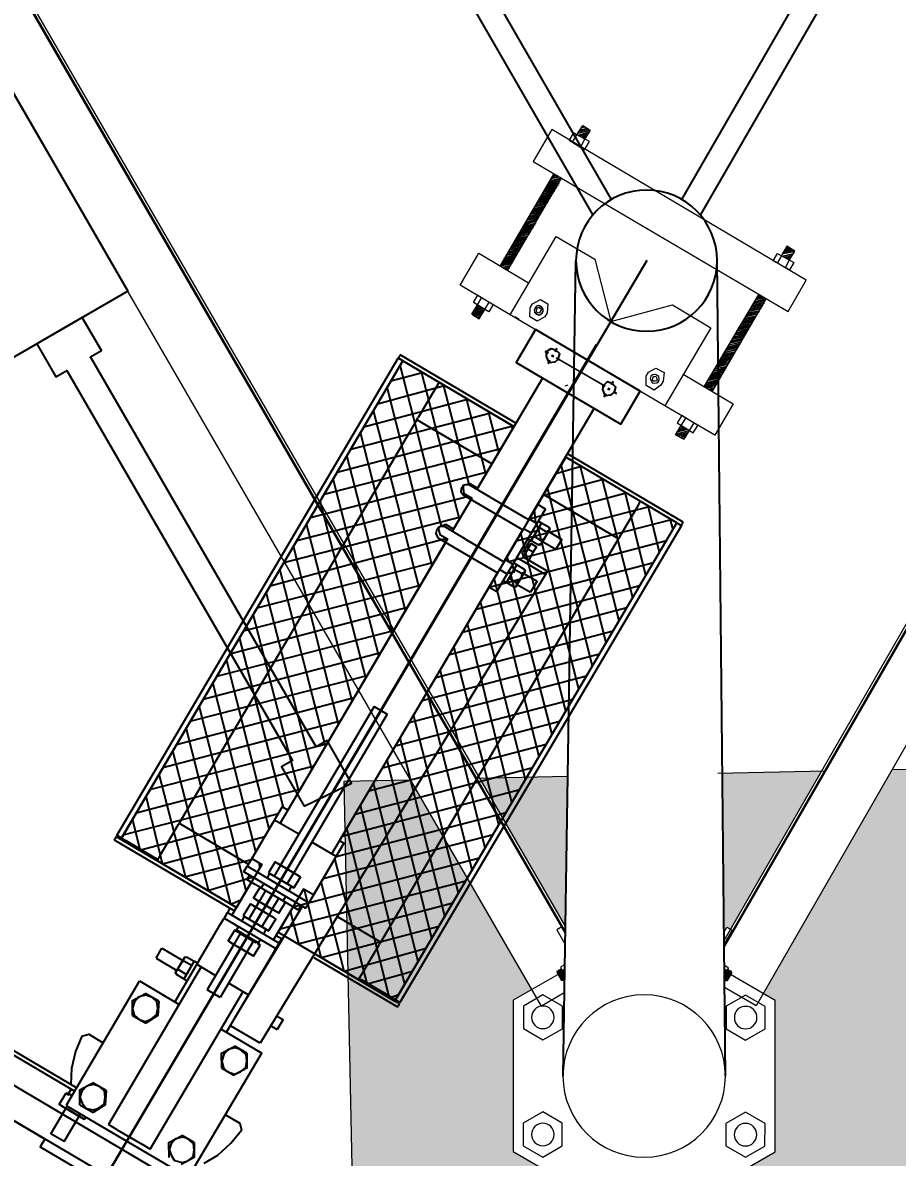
# Model space of a CAD drawing. Header units: millimetres. Extents: x 0 to 177, y -34 to 320.
# Drawn here: x 47.687 to 48.617, y -18.904 to -17.699 of the extents above; entities that cross this region are included whole.
import ezdxf
from ezdxf import colors
from ezdxf.entities.mleader import LeaderData, LeaderLine
from ezdxf.math import Vec2, Vec3

# ---------------------------------------------------------------- set-up
doc = ezdxf.new("R2010")
doc.units = ezdxf.units.MM
doc.header["$LTSCALE"] = 0.1
doc.linetypes.add('CENTER', pattern=[2, 1.25, -0.25, 0.25, -0.25])
doc.linetypes.add('HIDDEN', pattern=[9.525, 6.35, -3.175])
for name, color, linetype in [('8', 8, 'Continuous'), ('ASHURADOS', 7, 'Continuous'), ('FIBRA OPTICA AT&T', 5, 'Continuous'), ('PDF_Geometry', 5, 'Continuous'), ('titulos', 170, 'Continuous')]:
    doc.layers.add(name, color=color, linetype=linetype)
doc.styles.add('TEXTOS', font='romans.shx')

# ---------------------------------------------------------------- blocks, each defined once
blk = doc.blocks.new('TORREPLANTA')
at = {"layer": 'ASHURADOS', "ltscale": 0.1}
h = blk.add_hatch(dxfattribs=at)
h.set_pattern_fill('AR-CONC', color=8, scale=0.09)
h.paths.add_polyline_path([(29.1184, 102.616), (28.6219, 101.9887), (28.2103, 102.3144), (28.423, 102.4037), (28.4321, 102.3818), (28.6345, 102.3562), (28.7579, 102.5186), (28.6789, 102.7067), (28.4766, 102.7324), (28.4622, 102.7135), (28.283, 102.8496), (28.491, 103.1125), (28.7228, 102.9291)])
h.paths.add_polyline_path([(28.0145, 102.5104), (27.9946, 102.4852), (28.1403, 102.3699), (24.6681, 100.9118), (24.6664, 100.9095), (28.3445, 102.4541), (28.3455, 102.4517), (28.3664, 102.4605)])
h.paths.add_polyline_path([(28.3708, 102.6805), (28.3704, 102.6799), (28.3767, 102.6751), (28.1642, 102.6996), (28.2323, 102.7856)])
h.paths.add_polyline_path([(25.1861, 105.6157), (25.5817, 105.3026), (25.3835, 105.0522), (25.2069, 105.1863), (25.2212, 105.2052), (25.1422, 105.3933), (24.9399, 105.4189), (24.8165, 105.2565), (24.8954, 105.0684), (24.919, 105.0654), (24.8892, 104.8304), (24.4579, 105.1717), (24.9543, 105.7991)])
h.paths.add_polyline_path([(24.5451, 100.6329), (24.6681, 100.7957), (24.6569, 100.8222), (24.9577, 100.9486), (25.0285, 100.8926), (24.532, 100.2653), (23.9047, 100.7617), (24.4012, 101.389), (24.4484, 101.3516), (24.4047, 101.0064), (24.3862, 101.0087), (24.2632, 100.846), (24.3427, 100.6581)])
h.paths.add_polyline_path([(24.8847, 101.0064), (24.6719, 100.917), (24.7915, 101.0802)], flags=17)
h.paths.add_polyline_path([(24.628, 101.2095), (24.4969, 101.0402), (24.4979, 101.0481), (24.4923, 101.0488), (24.5232, 101.2925)], flags=17)
h.paths.add_polyline_path([(25.2677, 104.9059), (25.1918, 105.0944), (25.1992, 105.0888), (25.3324, 104.9877)], flags=17)
h.paths.add_polyline_path([(25.1208, 104.7203), (25.0852, 104.6753), (24.964, 104.7712), (24.9933, 105.0027), (24.994, 105.0027), (24.995, 105.0106)])
h = blk.add_hatch(dxfattribs=at)
h.set_pattern_fill('AR-CONC', color=8, scale=0.0005)
h.paths.add_polyline_path([(28.3509, 102.4627), (28.3424, 102.4591), (28.1367, 102.3727), (27.9946, 102.4852), (28.0145, 102.5104)])
h.paths.add_polyline_path([(24.8847, 101.0064), (24.6719, 100.917), (24.7915, 101.0802)], flags=17)
h.paths.add_polyline_path([(24.9577, 100.9486), (25.0285, 100.8926), (24.532, 100.2653), (23.9047, 100.7617), (24.4012, 101.389), (24.4484, 101.3516), (24.4047, 101.0064), (24.3862, 101.0087), (24.2632, 100.846), (24.3427, 100.6581), (24.5451, 100.6329), (24.6681, 100.7957), (24.6569, 100.8222)])
h.paths.add_polyline_path([(24.628, 101.2095), (24.4969, 101.0402), (24.4979, 101.0481), (24.4923, 101.0488), (24.5232, 101.2925)], flags=17)
h.paths.add_polyline_path([(25.1208, 104.7203), (25.0852, 104.6753), (24.964, 104.7712), (24.9933, 105.0027), (24.994, 105.0027), (24.995, 105.0106)])
h.paths.add_polyline_path([(25.2677, 104.9059), (25.1918, 105.0944), (25.1992, 105.0888), (25.3324, 104.9877)], flags=17)
h.paths.add_polyline_path([(25.5817, 105.3026), (25.3835, 105.0522), (25.2069, 105.1863), (25.2212, 105.2052), (25.1422, 105.3933), (24.9399, 105.4189), (24.8165, 105.2565), (24.8954, 105.0684), (24.919, 105.0654), (24.8892, 104.8304), (24.4579, 105.1717), (24.9543, 105.7991), (25.1861, 105.6157)])
at = {"lineweight": 0}
for p, q in [((24.4843, 101.0239), (24.9907, 105.0204)), ((28.3615, 102.4612), (24.6664, 100.9095)), ((24.4615, 100.9937), (24.4619, 100.9957)), ((24.4617, 100.994), (24.4629, 101.0037)), ((24.467, 101.0007), (24.4636, 101.0012)), ((24.4555, 100.9895), (24.4569, 100.9905)), ((24.6385, 100.8708), (24.6397, 100.8681)), ((24.6307, 100.8571), (24.6313, 100.8587)), ((24.6338, 100.8644), (24.6349, 100.865)), ((24.6339, 100.8646), (24.6424, 100.8681))]:
    blk.add_line(p, q, dxfattribs=at)
at = {"ltscale": 0.1}
for p, q in [((24.3782, 100.8867), (25.0519, 101.7574)), ((24.5527, 100.7544), (25.2025, 101.641))]:
    blk.add_line(p, q, dxfattribs=at)
at = {"lineweight": 0}
for points in [[(24.9639, 105.0824), (24.9218, 105.0877), (24.4023, 100.9875), (24.4514, 100.9813)], [(24.4901, 101.0313), (24.9944, 105.0118)], [(28.3522, 102.4625), (24.6719, 100.917)], [(24.6192, 100.8451), (24.633, 100.8122), (28.4437, 102.4124), (28.4273, 102.4515)], [(24.9577, 100.9486), (25.0285, 100.8926), (24.532, 100.2653), (23.9047, 100.7617), (24.4012, 101.389), (24.4484, 101.3516)], [(24.5188, 101.296), (24.6329, 101.2056)], [(24.7915, 101.0802), (24.889, 101.003)], [(24.4968, 101.0391), (24.4979, 101.0481), (24.49, 101.0491), (24.4872, 101.0267)], [(24.6371, 100.8689), (24.6681, 100.7957), (24.5451, 100.6329), (24.3427, 100.6581), (24.2632, 100.846), (24.3862, 101.0087), (24.4655, 100.9989)], [(24.458, 100.9892), (24.4569, 100.9905), (24.4598, 101.0042), (24.4585, 101.0032), (24.4555, 100.9895), (24.4544, 100.9909)], [(24.458, 100.9892), (24.4609, 101.0028), (24.4598, 101.0042)], [(24.4623, 101.0039), (24.4596, 100.9913)], [(24.4609, 101.0028), (24.4623, 101.0039), (24.4629, 101.0032)], [(24.668, 100.9107), (24.6755, 100.9139), (24.6786, 100.9065), (24.6587, 100.8981)], [(24.63, 100.8593), (24.6313, 100.8587), (24.6437, 100.8653), (24.643, 100.8637), (24.6307, 100.8571), (24.6323, 100.8564)], [(24.6304, 100.8598), (24.6421, 100.866), (24.6437, 100.8653)], [(24.6427, 100.8676), (24.632, 100.8619)], [(24.6421, 100.866), (24.6427, 100.8676), (24.6419, 100.8679)]]:
    blk.add_lwpolyline(points, dxfattribs=at)
at = {"linetype": 'CENTER', "lineweight": 0, "ltscale": 75}
for points in [[(24.4861, 101.0261), (24.9919, 105.0178)], [(28.3587, 102.4616), (24.6681, 100.9118)]]:
    blk.add_lwpolyline(points, dxfattribs=at)
at = {"ltscale": 0.1}
for points in [[(25.1059, 101.7916), (25.3995, 104.132)], [(25.1386, 101.7931), (25.4308, 104.1225)], [(27.3778, 102.6473), (25.2145, 101.7356)], [(27.3955, 102.6198), (25.2218, 101.7038)]]:
    blk.add_lwpolyline(points, dxfattribs=at)
at = {"lineweight": 0}
for points in [[(24.416, 100.9382), (24.3859, 100.9419), (24.374, 100.9699), (24.3924, 100.9942), (24.4225, 100.9904), (24.4344, 100.9624)], [(24.456, 101.0035), (24.4544, 100.9909), (24.4574, 101.0045), (24.4585, 101.0032)], [(24.3209, 100.8123), (24.2907, 100.816), (24.2789, 100.844), (24.2972, 100.8683), (24.3274, 100.8645), (24.3392, 100.8365)], [(24.644, 100.8614), (24.6323, 100.8564), (24.6447, 100.863), (24.643, 100.8637)], [(24.6341, 100.7734), (24.6039, 100.7771), (24.5921, 100.8051), (24.6104, 100.8294), (24.6406, 100.8256), (24.6524, 100.7976)], [(24.539, 100.6475), (24.5088, 100.6512), (24.497, 100.6792), (24.5153, 100.7035), (24.5455, 100.6997), (24.5573, 100.6717)]]:
    blk.add_lwpolyline(points, close=True, dxfattribs=at)
for points in [[(24.4705, 101.0053), (24.4642, 101.006, 0.389201), (24.4636, 101.0012, 0.137662), (24.4619, 100.9943, 0.137662)], [(24.6419, 100.8754), (24.6442, 100.87, -0.389201), (24.6397, 100.8681, -0.127246), (24.6341, 100.8647, -0.127246)]]:
    blk.add_lwpolyline(points, format="xyb", dxfattribs=at)
at = {"ltscale": 0.1}
blk.add_circle((25.1268, 101.6987), 0.0952, dxfattribs=at)
blk.add_circle((25.1268, 101.6987), 0.0952, dxfattribs=at)
at = {"lineweight": 0}
for centre, radius in [((24.4042, 100.9662), 0.0152), ((24.4657, 100.8208), 0.1095), ((24.3091, 100.8403), 0.0152), ((24.6223, 100.8014), 0.0152), ((24.5271, 100.6755), 0.0152)]:
    blk.add_circle(centre, radius, dxfattribs=at)
blk = doc.blocks.new('A$C3AFD2C73')
at = {"linetype": 'Continuous'}
blk.add_line((0.8187, 0.4217), (0, 0.4217), dxfattribs=at)
blk.add_lwpolyline([(0.8187, 0.8435), (0, 0.8435), (0, 0), (0.8187, 0)], close=True, dxfattribs=at)
at = {"linetype": 'HIDDEN', "ltscale": 0.1}
for points in [[(0.1772, 0.6165), (0.5999, 0.6165), (0.5999, 0.4648), (0.1772, 0.4648)], [(0.4636, 0.3467), (0.3136, 0.3467), (0.3136, 0.4967), (0.4636, 0.4967)], [(0.1772, 0.227), (0.5999, 0.227), (0.5999, 0.3786), (0.1772, 0.3786)]]:
    blk.add_lwpolyline(points, close=True, dxfattribs=at)
blk.add_circle((0.3886, 0.4217), 0.0431, dxfattribs=at)
blk = doc.blocks.new('A$Ce536baf8')
at = {"layer": 'PDF_Geometry', "lineweight": 9}
for points in [[(0.0038, 0.0333), (0.0063, 0.0358)], [(-0.1312, 0.0092), (-0.1229, 0.0183)], [(-0.1312, 0.0075), (-0.1212, 0.0183), (-0.1212, 0.0067), (-0.1212, -0.0025)], [(-0.1212, 0.0183), (-0.1312, 0.0175)], [(-0.1212, 0.0167), (-0.1312, 0.0067), (-0.1312, 0.0175), (-0.1304, 0.0175)], [(-0.1312, 0.0167), (-0.1296, 0.0175)], [(-0.1312, 0.0142), (-0.1279, 0.0175)], [(-0.1312, 0.0133), (-0.1271, 0.0175)], [(-0.1312, 0.0117), (-0.1254, 0.0175)], [(-0.1312, 0.0108), (-0.1237, 0.0175)], [(-0.1296, 0.0067), (-0.1212, 0.015)], [(-0.1287, 0.0067), (-0.1212, 0.0142)], [(-0.1271, 0.0067), (-0.1212, 0.0125)], [(0.0296, 0.015), (-0.0304, 0.0133), (0.0296, 0.015)], [(0.1212, 0.0125), (0.1304, 0.0225), (0.1212, 0.0225), (0.1212, 0.0108), (0.1212, 0.0017)], [(0.1212, 0.0217), (0.1212, 0.0225)], [(0.1212, 0.0208), (0.1229, 0.0225)], [(0.1212, 0.0192), (0.1246, 0.0225)], [(0.1212, 0.0175), (0.1263, 0.0225)], [(0.1212, 0.0167), (0.1271, 0.0225)], [(0.1212, 0.015), (0.1288, 0.0225)], [(0.1212, 0.0133), (0.1296, 0.0225)], [(0.1212, 0.0108), (0.1304, 0.0208)], [(0.1229, 0.0108), (0.1304, 0.0192)], [(0.1238, 0.0108), (0.1304, 0.0175), (0.1254, 0.0108)], [(0.1271, 0.0108), (0.1304, 0.0158)], [(0.1279, 0.0108), (0.1304, 0.0142)], [(0.1296, 0.0108), (0.1304, 0.0125)], [(0.1304, 0.0225), (0.1304, 0.0108), (0.1304, 0.0017)], [(-0.1312, -0.0025), (-0.1312, 0.0067)], [(-0.1254, 0.0067), (-0.1212, 0.0117)], [(-0.1246, 0.0067), (-0.1212, 0.0092)], [(-0.1229, 0.0067), (-0.1212, 0.0083)], [(-0.1221, 0.0067), (-0.1212, 0.0075)], [(0.0954, 0.0017), (0.0971, -0.095), (0.0496, -0.0958), (0.0004, -0.0483), (-0.0462, -0.0975), (-0.0938, -0.0983), (-0.0954, -0.0017), (0.0954, 0.0017), (0.1571, 0.0025), (0.1579, -0.0367), (0.0963, -0.0375)], [(0.0846, 0.0008), (0.0896, 0.0008)], [(0.1304, 0.0108), (0.1313, 0.0108)], [(-0.0946, -0.0408), (-0.1562, -0.0417), (-0.1571, -0.0033), (-0.0954, -0.0017)], [(0.0354, 0), (-0.0362, -0.0008)], [(0.0746, -0.0142), (0.0721, -0.0133), (0.0687, -0.0142)], [(-0.1296, -0.0417), (-0.1304, -0.0417), (-0.1279, -0.155)], [(-0.1304, -0.0425), (-0.1279, -0.0417), (-0.1304, -0.0442)], [(-0.1262, -0.0417), (-0.1304, -0.0458), (-0.1246, -0.0417)], [(-0.1304, -0.0483), (-0.1237, -0.0417)], [(-0.1304, -0.0492), (-0.1221, -0.0417)], [(-0.1304, -0.0508), (-0.1212, -0.0417)], [(-0.1304, -0.0525), (-0.1204, -0.0425)], [(-0.1304, -0.0533), (-0.1204, -0.0433)], [(-0.1304, -0.055), (-0.1204, -0.045)], [(-0.1296, -0.0558), (-0.1204, -0.0458)], [(-0.1204, -0.0417), (-0.1187, -0.155), (-0.1196, -0.155)], [(0.1221, -0.04), (0.1246, -0.0367)], [(0.1221, -0.0408), (0.1263, -0.0367)], [(0.1221, -0.0425), (0.1279, -0.0367)], [(0.1221, -0.0433), (0.1288, -0.0367)], [(0.1221, -0.045), (0.1313, -0.0367), (0.1221, -0.0467)], [(0.1229, -0.0375), (0.1221, -0.0375), (0.1246, -0.1508)], [(0.1221, -0.0383), (0.1238, -0.0375)], [(0.1221, -0.0475), (0.1313, -0.0383)], [(0.1221, -0.0492), (0.1313, -0.0392)], [(0.1229, -0.05), (0.1313, -0.04)], [(0.1229, -0.0517), (0.1313, -0.0417)], [(0.1229, -0.0533), (0.1313, -0.0433)], [(0.1229, -0.0542), (0.1313, -0.045)], [(0.1229, -0.0558), (0.1321, -0.0458)], [(0.1229, -0.0575), (0.1321, -0.0467)], [(0.1338, -0.15), (0.1313, -0.0367), (0.1338, -0.15), (0.1329, -0.15)], [(-0.1296, -0.0575), (-0.1204, -0.0483)], [(-0.1296, -0.0583), (-0.1204, -0.0492)], [(-0.1296, -0.06), (-0.1204, -0.05)], [(-0.1296, -0.0617), (-0.1204, -0.0517)], [(-0.1296, -0.0625), (-0.1204, -0.0533)], [(-0.1296, -0.0642), (-0.1204, -0.0542)], [(-0.1296, -0.065), (-0.1204, -0.0558)], [(-0.1296, -0.0667), (-0.1204, -0.0567)], [(-0.1296, -0.0683), (-0.1204, -0.0575)], [(-0.1296, -0.0692), (-0.1204, -0.06)], [(0.1229, -0.0583), (0.1321, -0.0492)], [(0.1229, -0.0592), (0.1321, -0.05)], [(0.1229, -0.0608), (0.1321, -0.0517)], [(0.1229, -0.0625), (0.1321, -0.0525)], [(0.1229, -0.0642), (0.1321, -0.0533)], [(0.1229, -0.065), (0.1321, -0.0558)], [(0.1229, -0.0658), (0.1321, -0.0567)], [(0.1229, -0.0675), (0.1321, -0.0583)], [(0.1229, -0.0692), (0.1321, -0.0592)], [(-0.1296, -0.0708), (-0.1204, -0.0608)], [(-0.1296, -0.0717), (-0.1196, -0.0625)], [(-0.1296, -0.0742), (-0.1196, -0.0642)], [(-0.1296, -0.075), (-0.1196, -0.065)], [(-0.1296, -0.0758), (-0.1196, -0.0667)], [(-0.1296, -0.0775), (-0.1196, -0.0675)], [(-0.1296, -0.0783), (-0.1196, -0.0692)], [(-0.1296, -0.0808), (-0.1196, -0.07)], [(-0.1296, -0.0817), (-0.1196, -0.0717)], [(0.1229, -0.0708), (0.1321, -0.0608)], [(0.1229, -0.0717), (0.1321, -0.0617)], [(0.1229, -0.0725), (0.1321, -0.0633)], [(0.1229, -0.0742), (0.1321, -0.065)], [(0.1229, -0.0758), (0.1321, -0.0658)], [(0.1229, -0.0775), (0.1321, -0.0675)], [(0.1229, -0.0783), (0.1321, -0.0683)], [(0.1229, -0.0792), (0.1321, -0.07)], [(0.1229, -0.0817), (0.1321, -0.0717)], [(-0.1296, -0.0825), (-0.1196, -0.0733)], [(-0.1296, -0.0842), (-0.1196, -0.0742)], [(-0.1296, -0.0858), (-0.1196, -0.0758)], [(-0.1296, -0.0867), (-0.1196, -0.0767)], [(-0.1296, -0.0883), (-0.1196, -0.0783)], [(-0.1196, -0.08), (-0.1296, -0.09), (-0.1196, -0.0808)], [(-0.1296, -0.0925), (-0.1196, -0.0825)], [(-0.1296, -0.0933), (-0.1196, -0.0833)], [(0.1229, -0.0825), (0.1321, -0.0725)], [(0.1229, -0.0842), (0.1321, -0.0742)], [(0.1229, -0.085), (0.1321, -0.075)], [(0.1229, -0.0858), (0.1321, -0.0767)], [(0.1229, -0.0875), (0.1321, -0.0775)], [(0.1229, -0.0892), (0.1321, -0.0792)], [(0.1229, -0.0908), (0.1321, -0.0808)], [(0.1229, -0.0917), (0.1321, -0.0825)], [(0.1229, -0.0933), (0.1321, -0.0833)], [(0.1229, -0.0942), (0.1321, -0.0842)], [(-0.1296, -0.095), (-0.1196, -0.0858), (-0.1296, -0.0967)], [(-0.1296, -0.0975), (-0.1196, -0.0875)], [(-0.1296, -0.0992), (-0.1196, -0.0892)], [(-0.1296, -0.1), (-0.1196, -0.09)], [(-0.1296, -0.1017), (-0.1196, -0.0925), (-0.1287, -0.1025)], [(-0.1287, -0.1042), (-0.1196, -0.0942)], [(-0.1287, -0.1058), (-0.1196, -0.0958)], [(0.1229, -0.0958), (0.1321, -0.0858)], [(0.1238, -0.0975), (0.1321, -0.0875)], [(0.1238, -0.0983), (0.1321, -0.0892)], [(0.1238, -0.1), (0.1321, -0.09)], [(0.1238, -0.1008), (0.1321, -0.0908)], [(0.1238, -0.1025), (0.1321, -0.0933)], [(0.1238, -0.1033), (0.1329, -0.0942)], [(0.1238, -0.105), (0.1329, -0.0958)], [(-0.1287, -0.1067), (-0.1196, -0.0975)], [(-0.1287, -0.1083), (-0.1196, -0.0992)], [(-0.1287, -0.1092), (-0.1196, -0.1)], [(-0.1287, -0.1108), (-0.1196, -0.1008)], [(-0.1287, -0.1125), (-0.1196, -0.1017)], [(-0.1287, -0.1133), (-0.1196, -0.1042)], [(-0.1287, -0.115), (-0.1196, -0.105)], [(-0.1287, -0.1158), (-0.1196, -0.1067)], [(-0.1287, -0.1175), (-0.1196, -0.1075)], [(0.1238, -0.1067), (0.1329, -0.0967)], [(0.1238, -0.1083), (0.1329, -0.0975)], [(0.1238, -0.1092), (0.1329, -0.1)], [(0.1238, -0.11), (0.1329, -0.1008)], [(0.1238, -0.1117), (0.1329, -0.1025)], [(0.1238, -0.1133), (0.1329, -0.1033)], [(0.1238, -0.115), (0.1329, -0.105)], [(0.1238, -0.1158), (0.1329, -0.1058)], [(0.1238, -0.1167), (0.1329, -0.1075)], [(-0.1287, -0.1183), (-0.1187, -0.1092)], [(-0.1287, -0.12), (-0.1187, -0.1108)], [(-0.1287, -0.1217), (-0.1187, -0.1117)], [(-0.1287, -0.1225), (-0.1187, -0.1133)], [(-0.1187, -0.1142), (-0.1287, -0.125), (-0.1187, -0.1158)], [(-0.1287, -0.1267), (-0.1187, -0.1175)], [(-0.1287, -0.1283), (-0.1187, -0.1183)], [(-0.1287, -0.1292), (-0.1187, -0.12)], [(0.1238, -0.1183), (0.1329, -0.1092)], [(0.1238, -0.12), (0.1329, -0.11)], [(0.1238, -0.1217), (0.1329, -0.1117)], [(0.1238, -0.1225), (0.1329, -0.1125)], [(0.1238, -0.1233), (0.1329, -0.1142)], [(0.1238, -0.125), (0.1329, -0.1158)], [(0.1238, -0.1267), (0.1329, -0.1167)], [(0.1238, -0.1283), (0.1329, -0.1183)], [(0.1238, -0.1292), (0.1329, -0.1192)], [(-0.1287, -0.1308), (-0.1187, -0.1208)], [(-0.1287, -0.1325), (-0.1187, -0.1225)], [(-0.1287, -0.1333), (-0.1187, -0.1242)], [(-0.1287, -0.1342), (-0.1187, -0.125)], [(-0.1287, -0.1367), (-0.1187, -0.1267)], [(-0.1287, -0.1375), (-0.1187, -0.1275)], [(-0.1287, -0.1392), (-0.1187, -0.1292)], [(-0.1287, -0.14), (-0.1187, -0.13)], [(-0.1287, -0.1408), (-0.1187, -0.1317)], [(0.1238, -0.13), (0.1329, -0.1208)], [(0.1238, -0.1317), (0.1329, -0.1217)], [(0.1238, -0.1333), (0.1329, -0.1233)], [(0.1238, -0.135), (0.1329, -0.125)], [(0.1238, -0.1358), (0.1329, -0.1258)], [(0.1238, -0.1367), (0.1329, -0.1275)], [(0.1238, -0.1383), (0.1329, -0.1283)], [(0.1238, -0.14), (0.1329, -0.13)], [(0.1238, -0.1417), (0.1329, -0.1317)], [(0.1238, -0.1425), (0.1329, -0.1325)], [(-0.1287, -0.1433), (-0.1187, -0.1333)], [(-0.1287, -0.1442), (-0.1187, -0.1342)], [(-0.1287, -0.1458), (-0.1187, -0.1358)], [(-0.1287, -0.1467), (-0.1187, -0.1367)], [(-0.1287, -0.1483), (-0.1187, -0.1383)], [(-0.1287, -0.15), (-0.1187, -0.14)], [(-0.1279, -0.1508), (-0.1187, -0.1408)], [(-0.1279, -0.1525), (-0.1187, -0.1433), (-0.1279, -0.1533)], [(0.1238, -0.1442), (0.1329, -0.1342)], [(0.1246, -0.145), (0.1329, -0.135)], [(0.1246, -0.1467), (0.1329, -0.1367)], [(0.1246, -0.1475), (0.1329, -0.1383)], [(0.1246, -0.1492), (0.1329, -0.14)], [(0.1329, -0.1408), (0.1246, -0.1508), (0.1338, -0.1417)], [(0.1263, -0.1508), (0.1338, -0.1442)], [(-0.1187, -0.145), (-0.1279, -0.155), (-0.1187, -0.1458)], [(-0.1262, -0.155), (-0.1187, -0.1483)], [(-0.1246, -0.155), (-0.1187, -0.1492)], [(-0.1229, -0.155), (-0.1187, -0.15)], [(-0.1187, -0.1517), (-0.1212, -0.155), (-0.1187, -0.1525)], [(0.1279, -0.1508), (0.1338, -0.145)], [(0.1296, -0.1508), (0.1338, -0.1467), (0.1304, -0.1508)], [(0.1313, -0.15), (0.1338, -0.1483)], [(0.1346, -0.1892), (0.1346, -0.1983), (0.1346, -0.21), (0.1254, -0.21), (0.1254, -0.1983), (0.1246, -0.1892)], [(-0.1279, -0.1942), (-0.1271, -0.2033)], [(-0.1271, -0.2142), (-0.1171, -0.2142), (-0.1179, -0.2033), (-0.1179, -0.1933)], [(-0.1271, -0.2042), (-0.1271, -0.2033), (-0.1271, -0.2142), (-0.1171, -0.2058)], [(-0.1271, -0.2058), (-0.1254, -0.2033)], [(-0.1271, -0.2067), (-0.1237, -0.2033)], [(-0.1271, -0.2083), (-0.1221, -0.2033)], [(-0.1271, -0.21), (-0.1204, -0.2033)], [(-0.1271, -0.2108), (-0.1196, -0.2033)], [(-0.1271, -0.2133), (-0.1171, -0.2042)], [(0.1254, -0.2), (0.1254, -0.1983)], [(0.1254, -0.2017), (0.1271, -0.1983)], [(0.1254, -0.2025), (0.1288, -0.1983)], [(0.1254, -0.2042), (0.1304, -0.1983)], [(0.1254, -0.205), (0.1321, -0.1983), (0.1254, -0.2067)], [(0.1254, -0.2075), (0.1338, -0.1983)], [(0.1254, -0.2092), (0.1346, -0.2)], [(0.1254, -0.21), (0.1346, -0.2008)], [(0.1271, -0.21), (0.1346, -0.2025)], [(0.1288, -0.21), (0.1346, -0.2042), (0.1296, -0.21)], [(-0.1254, -0.2142), (-0.1171, -0.2067)], [(-0.1237, -0.2142), (-0.1171, -0.2075)], [(-0.1229, -0.2142), (-0.1171, -0.2092)], [(-0.1212, -0.2142), (-0.1171, -0.2108)], [(-0.1196, -0.2142), (-0.1171, -0.2125)], [(-0.1187, -0.2142), (-0.1171, -0.2133)], [(0.1313, -0.21), (0.1346, -0.2067)], [(0.1321, -0.21), (0.1346, -0.2075)], [(0.1338, -0.21), (0.1346, -0.2092)]]:
    blk.add_lwpolyline(points, dxfattribs=at)
for points in [[(-0.1362, 0.0067), (-0.1362, -0.0025), (-0.1162, -0.0025), (-0.1162, 0.0067)], [(0.1354, 0.0108), (0.1354, 0.0017), (0.1163, 0.0017), (0.1163, 0.0108)], [(-0.0621, -0.0183), (-0.0621, -0.0233), (-0.0663, -0.0308), (-0.0763, -0.0317), (-0.0804, -0.0233), (-0.0804, -0.0183), (-0.0771, -0.01), (-0.0671, -0.01)], [(0.0812, -0.0158), (0.0812, -0.0208), (0.0762, -0.0292), (0.0671, -0.0292), (0.0629, -0.0208), (0.0629, -0.0158), (0.0671, -0.0075), (0.0762, -0.0075)], [(-0.0713, -0.0158), (-0.0738, -0.0167), (-0.0754, -0.0183), (-0.0763, -0.0208), (-0.0754, -0.0233), (-0.0738, -0.025), (-0.0696, -0.025), (-0.0671, -0.0233), (-0.0663, -0.0208), (-0.0671, -0.0183), (-0.0696, -0.0167)], [(-0.0713, -0.0158), (-0.0738, -0.0167), (-0.0754, -0.0183), (-0.0763, -0.0208), (-0.0754, -0.0233), (-0.0738, -0.025), (-0.0696, -0.025), (-0.0671, -0.0233), (-0.0663, -0.0208), (-0.0671, -0.0183), (-0.0696, -0.0167)], [(-0.0713, -0.0183), (-0.0729, -0.0192), (-0.0746, -0.0208), (-0.0729, -0.0225), (-0.0713, -0.0233), (-0.0696, -0.0225), (-0.0688, -0.0208), (-0.0696, -0.0183)], [(0.0721, -0.0142), (0.0687, -0.0142), (0.0679, -0.0158), (0.0671, -0.0183), (0.0679, -0.0208), (0.0696, -0.0225), (0.0746, -0.0225), (0.0762, -0.0208), (0.0762, -0.0158), (0.0746, -0.0142)], [(0.0721, -0.0158), (0.0696, -0.0167), (0.0696, -0.0208), (0.0737, -0.0208), (0.0746, -0.0183), (0.0737, -0.0158)], [(0.1596, -0.15), (-0.1546, -0.1558), (-0.1538, -0.1942), (0.1604, -0.1892)], [(0.1388, -0.1983), (0.1388, -0.1892), (0.1196, -0.1892), (0.1196, -0.1992)], [(-0.1329, -0.2033), (-0.1329, -0.1942), (-0.1129, -0.1933), (-0.1129, -0.2025)]]:
    blk.add_lwpolyline(points, close=True, dxfattribs=at)
blk.add_open_spline([(0.0687, -0.0142), (0.0614, -0.0264), (0.0833, -0.0256), (0.0746, -0.0142)], degree=3, dxfattribs=at)
blk = doc.blocks.new('A$C462F3C73')
at = {"linetype": 'Continuous'}
for points in [[(0, -67.083), (0, 1.167)], [(4, -2.5), (4, 0), (-3.917, 0), (-3.917, -2.5), (4, -2.5)], [(-1.667, -0.917), (-1.75, -0.583), (-2.083, -0.5), (-2.417, -0.583), (-2.583, -0.917), (-2.417, -1.167), (-2.083, -1.417), (-1.75, -1.167), (-1.667, -0.917)], [(-2.083, -0.583), (-2.083, -0.333)], [(2.583, -0.917), (2.5, -0.583), (2.167, -0.5), (1.833, -0.583), (1.75, -0.917), (1.833, -1.167), (2.167, -1.417), (2.5, -1.167), (2.583, -0.917)], [(2.167, -0.583), (2.167, -0.333)], [(-2.667, -0.917), (-2.417, -0.917)], [(-2.167, -0.917), (-2, -0.917)], [(-2.083, -1), (-2.083, -0.833)], [(-2.083, -1.5), (-2.083, -1.25)], [(-1.75, -0.917), (-1.583, -0.917)], [(1.667, -0.917), (1.833, -0.917)], [(2.083, -0.917), (2.25, -0.917)], [(2.167, -1), (2.167, -0.833)], [(2.167, -1.5), (2.167, -1.25)], [(2.5, -0.917), (2.75, -0.917)], [(-1.917, -2.5), (-1.917, -10.917)], [(2, -10.917), (2, -2.5)], [(-10.667, -5.917), (-10.667, -6)], [(-1.917, -5.917), (-10.667, -5.917)], [(-10.667, -6.167), (-10.667, -6)], [(-10.667, -6.167), (-10.583, -6.167)], [(-10.583, -42.25), (-10.667, -42.25), (-10.667, -6.167)], [(-10.333, -6.167), (-10.583, -6.167)], [(-10.333, -7.667), (-8.833, -6.167)], [(-10.333, -9.417), (-7.167, -6.167)], [(-10.333, -11.167), (-5.417, -6.167)], [(-10.333, -12.833), (-3.667, -6.167)], [(-10.333, -14.583), (-2, -6.167)], [(-10.333, -6.167), (-1.917, -6.167), (-1.917, -10.833), (-2.5, -10.833), (-2.833, -11.167), (-2.5, -11.583), (-1.917, -11.583), (-1.917, -13.917), (-2.5, -13.917), (-2.833, -14.333), (-2.5, -14.667), (-1.917, -14.667), (-1.917, -35.167), (-2.333, -35.167), (-2.333, -39.083), (-1.583, -39.083), (-1.583, -42.333), (-10.333, -42.333), (-10.333, -6.167)], [(-1.917, -6.167), (-10.333, -6.167)], [(-10.333, -6.167), (-10.333, -42.25)], [(-2.667, -14.167), (-10.333, -6.5)], [(-1.917, -13.167), (-8.917, -6.167)], [(-7.583, -6.167), (-7.583, -6.583)], [(-7.583, -6.583), (-7.583, -8.833)], [(-2.583, -10.833), (-7.25, -6.167)], [(-1.917, -9.75), (-5.5, -6.167)], [(-1.917, -8.083), (-3.833, -6.167)], [(-1.917, -6.333), (-2.083, -6.167)], [(10.417, -6.167), (2, -6.167), (2, -10.833), (2.5, -10.833), (2.917, -11.167), (2.5, -11.583), (2, -11.583), (2, -13.917), (2.5, -13.917), (2.917, -14.333), (2.5, -14.667), (2, -14.667), (2, -35.167), (2.333, -35.167), (2.333, -39.083), (1.583, -39.083), (1.583, -42.333), (10.417, -42.333), (10.417, -6.167)], [(10.75, -5.917), (2, -5.917)], [(2, -7.417), (3.167, -6.167)], [(2, -9.083), (4.833, -6.167)], [(2, -10.833), (6.583, -6.167)], [(2, -12.5), (8.333, -6.167)], [(10.417, -6.167), (2, -6.167)], [(2.25, -13.917), (10, -6.167)], [(10.417, -13.583), (3.083, -6.167)], [(10.417, -11.833), (4.75, -6.167)], [(10.417, -10.167), (6.5, -6.167)], [(7.667, -6.583), (7.667, -6.167)], [(7.667, -8.833), (7.667, -6.583)], [(10.417, -8.417), (8.25, -6.167)], [(10.417, -6.667), (9.917, -6.167)], [(10.417, -42.25), (10.417, -6.167)], [(10.417, -6.167), (10.667, -6.167)], [(10.667, -6.167), (10.75, -6.167), (10.75, -42.25)], [(10.75, -5.917), (10.75, -6)], [(10.75, -6.167), (10.75, -6)], [(10.417, -15.25), (2, -6.75)], [(-10.333, -16.25), (-1.917, -7.833)], [(2, -16), (10.417, -7.5)], [(-1.917, -16.667), (-10.333, -8.167)], [(-7.583, -9), (-7.583, -8.833)], [(10.417, -17), (2, -8.5)], [(7.667, -8.833), (7.667, -9)], [(-10.333, -18), (-1.917, -9.583)], [(-1.917, -9), (-7.583, -9)], [(-7.583, -9), (-7.583, -39.5)], [(7.667, -9), (2, -9)], [(2, -17.667), (10.417, -9.167)], [(7.667, -39.5), (7.667, -9)], [(-1.917, -18.333), (-10.333, -9.917)], [(2.583, -16), (2.583, -9.75), (2, -9.75), (2, -16), (2.583, -16)], [(2.5, -10.833), (2, -10.167)], [(-2.5, -10.917), (-2.75, -11.083), (-2.833, -11.333), (-2.75, -11.583), (-2.5, -11.667)], [(-0.917, -10.917), (-2.5, -10.917)], [(-0.917, -10.917), (1.75, -10.917)], [(1.75, -10.917), (2, -10.917)], [(2, -19.417), (10.417, -10.917)], [(2.833, -10.667), (2.583, -10.667)], [(2.583, -12), (2.833, -12), (2.833, -10.667)], [(3.417, -11), (2.833, -11), (2.833, -10.667)], [(3.417, -10.667), (2.833, -10.667)], [(2.833, -10.75), (2.833, -10.667)], [(2.833, -11.667), (2.833, -11)], [(3.417, -10.667), (3.5, -10.75), (3.5, -10.917), (3.417, -10.917), (3.417, -11)], [(3.5, -10.75), (3.417, -10.667)], [(3.417, -11), (3.417, -11.083), (3.5, -11.167), (3.5, -11.5), (3.417, -11.583), (3.417, -11.667)], [(3.5, -11.917), (3.5, -10.75)], [(3.5, -10.917), (4.5, -10.917)], [(4.5, -10.917), (4.5, -11.667)], [(-10.333, -19.75), (-2.167, -11.583)], [(-1.917, -20.083), (-10.333, -11.583)], [(-2.5, -11.667), (-0.917, -11.667)], [(-1.917, -11.667), (-1.917, -14.083)], [(-0.917, -11.667), (1.75, -11.667)], [(1.75, -11.667), (2, -11.667)], [(2, -14.083), (2, -11.667)], [(3.417, -12), (2.833, -12), (2.833, -11.667), (3.417, -11.667), (3.417, -11.667), (3.5, -11.75), (3.5, -11.917), (3.417, -11.917), (3.417, -12)], [(10.417, -18.75), (2.917, -11.167)], [(3.5, -11.667), (4.5, -11.667)], [(10.417, -20.417), (2, -11.917)], [(2, -12.25), (2, -12.167)], [(2.75, -12), (2.75, -12.917)], [(2.917, -12.5), (2.75, -12.5)], [(2.833, -11.917), (2.833, -12)], [(2.833, -12.5), (2.917, -12.167)], [(3.333, -12.583), (2.917, -12.583), (2.917, -12.167), (3.333, -12.167)], [(2.917, -13.083), (2.917, -12.5)], [(3.333, -12.583), (3.333, -12.5), (3.333, -12.167), (3.333, -12.167)], [(3.333, -12.25), (3.333, -12.167)], [(3.333, -13.167), (3.333, -12.25)], [(3.5, -11.917), (3.417, -12)], [(-10.333, -21.417), (-1.917, -13)], [(2, -21.083), (10.417, -12.583)], [(2.75, -12.917), (2.75, -13), (2.75, -13), (2.75, -13), (2.833, -13.083), (2.917, -13.167), (3, -13.167)], [(2.917, -12.583), (2.917, -13.167)], [(3, -13.167), (4.667, -13.167)], [(3.333, -12.917), (3.333, -12.583), (3.333, -12.583)], [(3.333, -13.167), (3.333, -12.917)], [(4.75, -13.417), (4.75, -13.167), (4.667, -13.167), (4.667, -13.167), (4.667, -13.167)], [(-1.917, -21.75), (-10.333, -13.333)], [(2, -13.583), (2, -13.5)], [(2, -13.583), (2, -13.5)], [(2.25, -13.917), (2, -13.667)], [(2.583, -13.417), (4.75, -13.417), (4.25, -49.167)], [(2.833, -13.833), (2.583, -13.833)], [(2.583, -15.167), (2.833, -15.167), (2.833, -13.833)], [(3.417, -14.167), (2.833, -14.167), (2.833, -13.833)], [(3.417, -13.833), (2.833, -13.833)], [(2.833, -13.917), (2.833, -13.833)], [(3.417, -13.833), (3.417, -13.833), (3.5, -13.917), (3.5, -14.083), (3.417, -14.083), (3.417, -14.167)], [(3.5, -13.917), (3.417, -13.833)], [(3.5, -15.083), (3.5, -13.917)], [(-10.333, -23.167), (-2, -14.667)], [(-2.5, -14.083), (-2.75, -14.25), (-2.833, -14.5), (-2.75, -14.75), (-2.5, -14.917)], [(-0.917, -14.083), (-2.5, -14.083)], [(-1.917, -14.917), (-2.083, -14.667)], [(-0.917, -14.083), (1.75, -14.083)], [(1.75, -14.083), (2, -14.083)], [(2, -22.833), (10.417, -14.333)], [(10.417, -22.167), (2.75, -14.5)], [(2.833, -14.833), (2.833, -14.167)], [(3.417, -14.167), (3.417, -14.25), (3.5, -14.333), (3.5, -14.667), (3.417, -14.667), (3.417, -14.833)], [(3.5, -14.083), (4.5, -14.083)], [(4.5, -14.083), (4.5, -14.917)], [(-1.917, -23.5), (-10.333, -15.083)], [(-2.5, -14.917), (-0.917, -14.917)], [(-1.917, -14.917), (-1.917, -36.167)], [(-0.917, -14.917), (1.75, -14.917)], [(1.75, -14.917), (2, -14.917)], [(2, -36.167), (2, -14.917)], [(10.417, -23.833), (2, -15.333)], [(3.417, -15.167), (2.833, -15.167), (2.833, -14.833), (3.417, -14.833), (3.417, -14.917), (3.5, -14.917), (3.5, -15.083), (3.417, -15.167), (3.417, -15.167)], [(2.833, -15.083), (2.833, -15.167)], [(3.5, -15.083), (3.417, -15.167)], [(3.5, -14.917), (4.5, -14.917)], [(2, -24.583), (10.417, -16.083)], [(-10.333, -24.833), (-1.917, -16.417)], [(-1.917, -25.167), (-10.333, -16.75)], [(10.417, -25.583), (2, -17.083)], [(-10.333, -26.583), (-1.917, -18.167)], [(2, -26.25), (10.417, -17.75)], [(-1.917, -26.917), (-10.333, -18.5)], [(10.417, -27.333), (2, -18.75)], [(-10.333, -28.333), (-1.917, -19.833)], [(2, -28), (10.417, -19.5)], [(-1.917, -28.667), (-10.333, -20.167)], [(10.417, -29), (2, -20.5)], [(2, -29.667), (10.417, -21.167)], [(-10.333, -30), (-1.917, -21.583)], [(-1.917, -30.333), (-10.333, -21.917)], [(10.417, -30.75), (2, -22.25)], [(-10.333, -31.75), (-1.917, -23.25)], [(2, -31.417), (10.417, -22.917)], [(-1.917, -32.083), (-10.333, -23.667)], [(10.417, -32.417), (2, -23.917)], [(-10.333, -33.417), (-1.917, -25)], [(2, -33.167), (10.417, -24.667)], [(-1.917, -33.75), (-10.333, -25.333)], [(10.417, -34.167), (2, -25.667)], [(-0.5, -26.5), (-0.5, -38.5)], [(-0.5, -26.5), (0.5, -26.5)], [(0.5, -26.5), (0.5, -38.5)], [(2, -34.833), (10.417, -26.333)], [(-10.333, -35.167), (-1.917, -26.667)], [(-2.25, -35.167), (-10.333, -27.083)], [(10.417, -35.917), (2, -27.417)], [(-10.333, -36.917), (-1.917, -28.417)], [(-2.333, -36.833), (-10.333, -28.75)], [(2.333, -36.167), (10.417, -28.083)], [(10.417, -37.583), (2, -29.083)], [(-10.333, -38.583), (-1.917, -30.167)], [(2.333, -37.833), (10.417, -29.75)], [(-2.333, -38.583), (-10.333, -30.5)], [(10.417, -39.333), (2, -30.833)], [(1.583, -40.417), (10.417, -31.5)], [(-10.333, -40.333), (-1.917, -31.833)], [(-1.583, -41.083), (-10.333, -32.25)], [(10.417, -41.083), (2, -32.5)], [(1.583, -42.083), (10.417, -33.25)], [(-10.333, -42), (-1.917, -33.583)], [(-2, -42.333), (-10.333, -33.917)], [(10, -42.333), (2, -34.25)], [(3.083, -42.333), (10.417, -34.917)], [(-3.667, -42.333), (-10.333, -35.667)], [(-8.917, -42.333), (-2.333, -35.667)], [(-0.5, -36.167), (-2.333, -36.167)], [(-2.333, -36.417), (-2.333, -36.167)], [(2.333, -36.167), (0.5, -36.167)], [(2.333, -36.417), (2.333, -36.167)], [(-2.333, -36.417), (-2.333, -39.167)], [(8.333, -42.333), (2.333, -36.333)], [(2.333, -36.417), (2.333, -39.167)], [(4.833, -42.333), (10.417, -36.667)], [(-5.417, -42.333), (-10.333, -37.417)], [(-7.167, -42.333), (-2.333, -37.417)], [(6.583, -42.333), (2.333, -38.083)], [(6.583, -42.333), (10.417, -38.333)], [(-7.167, -42.333), (-10.333, -39.083)], [(-5.5, -42.333), (-2.25, -39.083)], [(-1.583, -39.333), (-1.75, -39.083)], [(-0.5, -38.5), (-0.5, -39.333), (-0.5, -39.333), (-0.833, -39.333), (-0.917, -39.333)], [(-0.917, -38.5), (-0.833, -38.5), (-0.5, -38.5), (-0.5, -38.5)], [(-0.917, -38.5), (-0.917, -39.333)], [(-0.75, -38.5), (-0.917, -38.5)], [(0.833, -38.5), (-0.75, -38.5)], [(-0.5, -38.5), (-0.333, -38.5), (0.417, -38.5), (0.5, -38.5)], [(1, -38.5), (1, -39.333), (0.917, -39.333), (0.583, -39.333), (0.5, -39.333), (0.5, -38.5), (0.583, -38.5), (0.917, -38.5), (1, -38.5)], [(0.833, -38.5), (1, -38.5)], [(4.833, -42.333), (1.667, -39.083)], [(-7.583, -39.5), (-2.333, -39.5)], [(-7.583, -39.667), (-7.583, -39.5)], [(-7.583, -39.667), (-7.583, -41.917)], [(-2.333, -39.167), (-2.333, -39.667)], [(2.333, -39.667), (-2.333, -39.667)], [(-2.333, -39.917), (-2.333, -39.667)], [(-0.75, -39.333), (-0.917, -39.333)], [(-0.833, -39.333), (-0.833, -39.667)], [(0.833, -39.667), (0.833, -39.333), (-0.833, -39.333)], [(0.5, -39.333), (0.417, -39.333), (-0.333, -39.333), (-0.5, -39.333)], [(0.833, -39.333), (1, -39.333)], [(2.333, -39.167), (2.333, -39.667)], [(2.333, -39.917), (2.333, -39.667)], [(4.417, -39.5), (7.667, -39.5)], [(7.667, -39.5), (7.667, -39.667)], [(7.667, -41.917), (7.667, -39.667)], [(-3.75, -42.333), (-1.583, -40)], [(2.333, -39.917), (2.333, -40.083), (-2.333, -40.083), (-2.333, -39.917)], [(-1.917, -40.083), (-1.917, -40.417)], [(-1.333, -40.417), (-1.917, -40.417)], [(-1.583, -40.417), (-1.583, -42.917)], [(-0.833, -40.417), (-1.333, -40.417)], [(-0.917, -41.25), (-0.917, -40.417), (-0.833, -40.417), (-0.5, -40.417), (-0.5, -40.417), (-0.5, -41.25), (-0.5, -41.25), (-0.833, -41.25), (-0.917, -41.25)], [(-0.75, -40.417), (-0.917, -40.417)], [(-0.833, -40.083), (-0.833, -40.417), (0.833, -40.417)], [(-0.5, -40.417), (-0.333, -40.417), (0.417, -40.417), (0.5, -40.417)], [(0.5, -41.25), (0.5, -40.417), (0.583, -40.417), (0.917, -40.417), (1, -40.417)], [(0.833, -40.417), (0.833, -40.083)], [(0.833, -40.417), (1, -40.417)], [(1.417, -40.417), (0.917, -40.417)], [(1, -41.25), (1, -40.417)], [(2, -40.417), (1.417, -40.417)], [(1.583, -42.917), (1.583, -40.417)], [(2, -40.417), (2, -40.083)], [(2, -46.417), (2.083, -40.083)], [(2, -48.583), (2.083, -40.083)], [(8.25, -42.333), (10.417, -40.083)], [(-8.833, -42.333), (-10.333, -40.833)], [(-0.75, -41.25), (-0.917, -41.25)], [(-0.75, -41.25), (0.833, -41.25)], [(-0.5, -41.25), (-0.5, -41.667)], [(0.5, -41.25), (0.417, -41.25), (-0.333, -41.25), (-0.5, -41.25)], [(0.5, -41.25), (0.5, -41.667)], [(1, -41.25), (0.917, -41.25), (0.583, -41.25), (0.5, -41.25)], [(0.833, -41.25), (1, -41.25)], [(3.167, -42.333), (1.583, -40.75)], [(-7.583, -41.917), (-7.583, -42.333)], [(-2, -42.333), (-1.583, -41.75)], [(-0.5, -41.667), (-0.5, -42.583), (-0.5, -42.583), (-0.833, -42.583), (-0.917, -42.583)], [(-0.917, -41.667), (-0.667, -41.667), (-0.667, -41.667), (-0.667, -41.667), (-0.5, -41.667)], [(-0.917, -41.667), (-0.917, -42.583)], [(-0.75, -41.667), (-0.917, -41.667)], [(0.833, -41.667), (-0.75, -41.667)], [(-0.5, -41.667), (-0.083, -41.667), (0, -41.667), (0.167, -41.667), (0.5, -41.667)], [(1, -41.667), (1, -42.583), (0.917, -42.583), (0.583, -42.583), (0.5, -42.583), (0.5, -41.667), (0.667, -41.667), (0.75, -41.667), (0.833, -41.667), (1, -41.667)], [(0.833, -41.667), (1, -41.667)], [(7.667, -42.333), (7.667, -41.917)], [(10, -42.333), (10.417, -41.833)], [(-10.667, -42.333), (-1.583, -42.333)], [(-10.667, -42.333), (-10.667, -42.5)], [(-10.667, -42.583), (-10.667, -42.5)], [(-10.667, -42.583), (-1.583, -42.583)], [(-10.333, -42.25), (-10.583, -42.25)], [(-10.333, -42.25), (-10, -42.25)], [(-10, -42.25), (-7.75, -42.25)], [(-7.583, -42.25), (-7.75, -42.25)], [(-1.917, -42.583), (-1.917, -42.917)], [(-0.75, -42.583), (-0.917, -42.583)], [(-0.833, -42.583), (-0.833, -42.917)], [(0.833, -42.917), (0.833, -42.583), (-0.833, -42.583)], [(0.5, -42.583), (0.417, -42.583), (0.333, -42.583), (-0.25, -42.583), (-0.333, -42.583), (-0.5, -42.583)], [(0.833, -42.583), (1, -42.583)], [(1.583, -42.333), (2.083, -42.333)], [(1.583, -42.583), (2.083, -42.583)], [(2, -42.917), (2, -42.583)], [(4.417, -42.333), (10.75, -42.333)], [(4.417, -42.583), (10.75, -42.583)], [(7.667, -42.25), (7.833, -42.25)], [(10, -42.25), (7.833, -42.25)], [(10, -42.25), (10.667, -42.25)], [(10.75, -42.25), (10.667, -42.25)], [(10.75, -42.333), (10.75, -42.5)], [(10.75, -42.583), (10.75, -42.5)], [(-1.917, -43.083), (-1.917, -42.917), (2, -42.917), (2, -43.083)], [(-1.917, -43.083), (-1.917, -43.333)], [(-1.917, -43.333), (2, -43.333)], [(-1.917, -43.833), (-1.917, -43.333)], [(-0.917, -44.5), (-0.917, -43.667), (-0.667, -43.667), (-0.667, -43.583), (-0.667, -43.667), (-0.5, -43.667), (-0.5, -44.5), (-0.5, -44.5), (-0.833, -44.5), (-0.917, -44.5)], [(-0.75, -43.583), (-0.917, -43.667)], [(-0.833, -43.333), (-0.833, -43.583), (0.833, -43.583)], [(-0.5, -43.667), (-0.083, -43.667), (0, -43.583), (0.167, -43.667), (0.5, -43.667)], [(0.5, -44.5), (0.5, -43.667), (0.667, -43.667), (0.75, -43.583), (0.833, -43.667), (1, -43.667)], [(0.833, -43.583), (0.833, -43.333)], [(0.833, -43.583), (1, -43.667)], [(2, -43.083), (2, -43.333)], [(2, -43.833), (2, -43.333)], [(-1.917, -46.583), (-1.917, -43.833)], [(1, -44.5), (1, -43.667)], [(2, -46.583), (2, -43.833)], [(-0.75, -44.5), (-0.917, -44.5)], [(-0.75, -44.5), (0.833, -44.5)], [(-0.5, -44.5), (-0.5, -47.917)], [(0.5, -44.5), (0.417, -44.5), (0.333, -44.5), (-0.25, -44.5), (-0.333, -44.5), (-0.5, -44.5)], [(0.5, -44.5), (0.5, -47.917)], [(1, -44.5), (0.917, -44.5), (0.583, -44.5), (0.5, -44.5)], [(0.833, -44.5), (1, -44.5)], [(-4.417, -47.083), (-2.833, -47.083)], [(-4.417, -47.833), (-4.417, -47.083)], [(-2.75, -46.75), (-2.167, -46.75), (-2.167, -46.833), (-2.167, -47.083), (-2.833, -47.083), (-2.833, -46.833), (-2.75, -46.75)], [(-2.833, -46.833), (-2.75, -46.75)], [(-2.833, -46.833), (-2.833, -48)], [(-2.75, -47.75), (-2.833, -47.667), (-2.833, -47.167), (-2.75, -47.083)], [(-2.167, -46.833), (-2.167, -46.75)], [(-1.917, -46.75), (-2.167, -46.75), (-2.167, -48.083)], [(-2.167, -47.083), (-2.167, -47.167), (-2.167, -47.667), (-2.167, -47.75)], [(-1.917, -46.583), (-1.917, -46.833)], [(-1.917, -46.833), (-1.917, -49.667)], [(-1.917, -46.833), (-0.5, -46.833)], [(-1.583, -46.833), (-1.583, -58.75)], [(0.5, -46.833), (2, -46.833)], [(1.583, -58.75), (1.583, -46.833)], [(2, -46.583), (2, -46.833)], [(2, -49.667), (2, -46.833)], [(2, -47.833), (2, -47)], [(2, -47.083), (2, -47)], [(4.333, -47.083), (4.75, -47.083)], [(4.75, -47.083), (4.75, -47.833)], [(-4.417, -47.833), (-2.833, -47.833)], [(-2.75, -48.083), (-2.833, -48), (-2.833, -47.75), (-2.75, -47.75)], [(-2.833, -48), (-2.75, -48.083)], [(-2.75, -47.75), (-2.167, -47.75), (-2.167, -48), (-2.167, -48.083)], [(-2.167, -48), (-2.167, -48.083)], [(0.5, -47.917), (-0.5, -47.917)], [(2, -47.833), (2, -47.75)], [(4.333, -47.833), (4.75, -47.833)], [(-2.75, -48.083), (-2.167, -48.083)], [(-2.167, -48.083), (-1.917, -48.083)], [(4.25, -49.167), (2, -49.167)], [(-4.583, -49.667), (-1.583, -49.667)], [(-4.583, -59), (-4.583, -49.75), (-4.583, -49.667)], [(-4.583, -49.75), (-4.583, -49.667)], [(-3.833, -51.833), (-4.333, -51), (-3.833, -50.167)], [(-3.333, -50.167), (-3.75, -50.25), (-4.083, -50.583), (-4.167, -51), (-4.083, -51.417), (-3.75, -51.75), (-3.333, -51.833), (-2.917, -51.75), (-2.667, -51.417), (-2.5, -51), (-2.667, -50.583), (-2.917, -50.25), (-3.333, -50.167)], [(-2.833, -50.167), (-3.833, -50.167)], [(-2.833, -50.167), (-2.417, -51), (-2.833, -51.833)], [(1.583, -49.667), (4.667, -49.667)], [(2.917, -51.833), (2.417, -51), (2.917, -50.167)], [(3.333, -50.167), (3, -50.25), (2.667, -50.583), (2.583, -51), (2.667, -51.417), (3, -51.75), (3.333, -51.833), (3.833, -51.75), (4.083, -51.417), (4.25, -51), (4.083, -50.583), (3.833, -50.25), (3.333, -50.167)], [(3.833, -50.167), (2.917, -50.167)], [(3.833, -50.167), (4.333, -51), (3.833, -51.833)], [(4.667, -49.75), (4.667, -49.75), (4.667, -49.667)], [(4.667, -59), (4.667, -49.75)], [(-3.833, -51.833), (-2.833, -51.833)], [(2.917, -51.833), (3.833, -51.833)], [(-6, -54.667), (-5.667, -54.333), (-4.583, -54.333)], [(-6, -54.667), (-5.833, -55.75), (-5.5, -56.833), (-5, -57.75)], [(4.667, -54.333), (5.75, -54.333), (6.083, -54.667)], [(5.083, -57.75), (5.583, -56.833), (5.917, -55.75), (6.083, -54.667)], [(-3.833, -58.583), (-4.333, -57.75), (-3.833, -56.917)], [(-3.333, -56.917), (-3.75, -57), (-4.083, -57.333), (-4.167, -57.75), (-4.083, -58.167), (-3.75, -58.417), (-3.333, -58.583), (-2.917, -58.417), (-2.667, -58.167), (-2.5, -57.75), (-2.667, -57.333), (-2.917, -57), (-3.333, -56.917)], [(-2.833, -56.917), (-3.833, -56.917)], [(-2.833, -56.917), (-2.417, -57.75), (-2.833, -58.583)], [(2.917, -58.583), (2.417, -57.75), (2.917, -56.917)], [(3.333, -56.917), (3, -57), (2.667, -57.333), (2.583, -57.75), (2.667, -58.167), (3, -58.417), (3.333, -58.583), (3.833, -58.417), (4.083, -58.167), (4.25, -57.75), (4.083, -57.333), (3.833, -57), (3.333, -56.917)], [(3.833, -56.917), (2.917, -56.917)], [(3.833, -56.917), (4.333, -57.75), (3.833, -58.583)], [(-4.583, -57.75), (-22.917, -57.75)], [(-4.583, -58), (-22.917, -58)], [(-5, -59.25), (-5, -58.417), (-4.833, -58.417), (-4.75, -58.333), (-4.667, -58.333), (-4.583, -58.417)], [(-4.833, -58.333), (-5, -58.417)], [(-4.833, -58), (-4.833, -58.333), (-4.583, -58.333)], [(-4.5, -59.083), (-4.5, -59.25), (-4.583, -59.25), (-4.917, -59.25), (-5, -59.25)], [(-4.583, -59), (-4.583, -59.083)], [(-4.583, -59.083), (4.667, -59.083)], [(-3.833, -58.583), (-2.833, -58.583)], [(-3.5, -59.25), (-3.5, -59.083)], [(-3.083, -59.25), (-3.083, -59.083)], [(-0.917, -58.75), (-1.583, -58.75)], [(-0.917, -58.75), (1, -58.75)], [(1.583, -58.75), (1, -58.75)], [(40.833, -59.75), (-41.917, -59.667)], [(-4.833, -59.25), (-5, -59.25)], [(-4.833, -59.25), (-3.167, -59.25)], [(-3.5, -59.25), (-3.583, -59.25), (-3.667, -59.25), (-4.333, -59.25), (-4.417, -59.25), (-4.5, -59.25)], [(-4.5, -61.167), (-4.5, -59.25)], [(-3.083, -59.25), (-3.083, -59.25), (-3.5, -59.25), (-3.5, -59.25)], [(-3.5, -61.167), (-3.5, -59.25)], [(-3.167, -59.25), (-3.083, -59.25)], [(-3.5, -61.167), (-4.5, -61.167)], [(-22.917, -61.667), (22.917, -61.667), (22.917, -61.417)], [(-4.667, -61.667), (-22.917, -61.667)], [(-4.667, -61.667), (-4.667, -62.25), (4.667, -62.25), (4.667, -61.667)]]:
    blk.add_lwpolyline(points, dxfattribs=at)
at = {"extrusion": (8.92565e-05, -0.000155498, 1), "xscale": 61.31944444444304, "yscale": 61.31944444444304, "zscale": 61.31944444444304, "rotation": 179.0122403955838}
blk.add_blockref('A$Ce536baf8', (0.016, -0.025, 0), dxfattribs=at)
blk = doc.blocks.new('FLECHA')
blk.add_line((0, 0), (0, 1.5572))

msp = doc.modelspace()

# ---------------------------------------------------------------- linework, layer by layer
at = {"color": 8, "ltscale": 0.1}
msp.add_lwpolyline([(47.9862, -18.5313), (48.0366, -18.5069), (48.0105, -18.4615), (47.9989, -18.4682), (47.7591, -18.0539), (47.7706, -18.0472), (47.7503, -18.0121), (47.7019, -18.0402), (47.7222, -18.0753), (47.7338, -18.0686), (47.9736, -18.4828), (47.9621, -18.4895)], close=True, dxfattribs=at)

# ---------------------------------------------------------------- block references
at = {"layer": '8', "lineweight": 40}
for name, p, xscale, yscale, zscale, rotation in [('TORREPLANTA', (15.7343, -93.7885), -0.7880434782616021, 0.7880434782616013, 0.7880434782616016, 322.8502888482568), ('A$C3AFD2C73', (46.6725, -17.6652), -0.9958620482220717, 0.995862048222071, 0.995862048222071, 210.0467671902921)]:
    msp.add_blockref(name, p, dxfattribs=dict(at, xscale=xscale, yscale=yscale, zscale=zscale, rotation=rotation))

# ---------------------------------------------------------------- leaders
at = {"ltscale": 0.1}
ml = msp.add_multileader_mtext('Standard', dxfattribs=at)
ml.set_content('\\A1;N.PR. 33.45 m \\P{\\A0;\\C1;88.45 m.s.n.m}', color=256, style='TEXTOS')
ml.set_leader_properties()
ml.build(insert=Vec2(0, 0))
ml.multileader.update_dxf_attribs({"dogleg_length": 0.1, "arrow_head_size": 0.1})
ctx = ml.context
ctx.base_point, ctx.char_height, ctx.arrow_head_size, ctx.landing_gap_size, ctx.plane_origin = Vec3(49.1014, -17.8145), 0.1, 0.1, 0.05, Vec3(46.7823, -11.9513)
ctx.text_align_type = 2
notes = []
notes.append((ctx, [(1, (1, 1, 0), (49.0014, -17.8145), (1, 0), 0.1, [(0, [(48.3302, -16.8163)], 0, [])])]))
ctx.mtext.insert, ctx.mtext.width, ctx.mtext.defined_height, ctx.mtext.alignment, ctx.mtext.line_spacing_factor, ctx.mtext.flow_direction = Vec3(50.2848, -17.7645), 1.663915, 0.516, 3, 0.9, 5
for ctx, leaders in notes:
    for number, flags, end, landing, length, lines in leaders:
        leader = LeaderData()
        leader.index, (leader.has_last_leader_line, leader.has_dogleg_vector, leader.attachment_direction) = number, flags
        leader.last_leader_point, leader.dogleg_vector, leader.dogleg_length = Vec3(end), Vec3(landing), length
        for number, points, colour, breaks in lines:
            line = LeaderLine()
            line.index, line.vertices, line.color, line.breaks = number, Vec3.list(points), colors.encode_raw_color(colour), breaks
            leader.lines.append(line)
        ctx.leaders.append(leader)

# ---------------------------------------------------------------- next in the draw order: block references
at = {"layer": 'FIBRA OPTICA AT&T', "extrusion": (2.13686e-06, 0.000179281, 1), "xscale": 0.01630804077010233, "yscale": 0.01630804077010233, "zscale": 0.01630804077010233, "rotation": 329.4611475703814}
msp.add_blockref('A$C462F3C73', (48.2871, -18.0573, -0.0031), dxfattribs=at)

# ---------------------------------------------------------------- next in the draw order: block references
at = {"layer": 'titulos', "extrusion": (1.13337e-07, -3.31335e-07, 1), "xscale": 0.9896679930532222, "yscale": 0.9896679930532222, "zscale": 0.9896679930532222, "rotation": 149.4274137039642}
msp.add_blockref('FLECHA', (48.3502, -17.9518, 0), dxfattribs=at)

doc.saveas('drawing.dxf')
